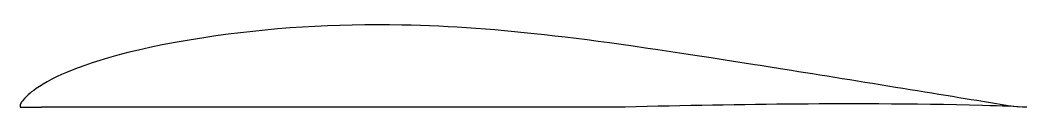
# Model space of a CAD drawing. Header units: metres. Extents: x 0 to 0.129, y 0 to 0.011.
import ezdxf

# ---------------------------------------------------------------- set-up
doc = ezdxf.new("R2010")
doc.units = ezdxf.units.M

msp = doc.modelspace()

# ---------------------------------------------------------------- linework, layer by layer
for p in [(0, 0), (0.07638, 0)]:
    msp.add_line(p, (0.00276, 0))
for points, knots in [([(0.12847, 0), (0.12797, 0.00006), (0.12757, 0.00012), (0.12567, 0.0004), (0.12433, 0.00063), (0.11524, 0.00213), (0.10191, 0.00429), (0.07369, 0.00875), (0.06175, 0.01031), (0.04061, 0.01074), (0.03194, 0.01021), (0.01325, 0.00737), (0.0076, 0.00527), (0.00285, 0.00304), (0.00173, 0.00219), (0.00093, 0.00153), (0.00063, 0.00121), (0.00031, 0.00083), (0.00026, 0.00078), (0.00018, 0.00067), (0.00014, 0.00061), (0.00007, 0.00047), (0.00003, 0.00039), (0.00002, 0.0003)], [-1.326411, -1.326411, -1.326411, -1.326411, -1.318155, -1.318155, -1.298119, -1.298119, -1.182304, -1.182304, -0.860746, -0.860746, -0.645401, -0.645401, -0.378391, -0.378391, -0.198926, -0.198926, -0.066854, -0.066854, -0.047728, -0.047728, -0.02574, -0.02574, 0, 0, 0, 0]), ([(0.00002, 0.0003), (0, 0.00021), (0, 0.00011), (0, 0.00001), (0, 0.00001), (0, 0)], [-0.035025, -0.035025, -0.035025, -0.035025, -0.027404185, -0.027404185, -0.026846859, -0.026846859, -0.026846859, -0.026846859]), ([(0.12942, 0), (0.128, 0.0001), (0.12632, 0.00016), (0.1149, 0.00047), (0.10537, 0.00046), (0.09136, 0.00033), (0.08394, 0.00019), (0.07638, 0)], [-6.793228, -6.793228, -6.793228, -6.793228, -6.159374, -6.159374, -4.003932, -4.003932, -1.671273, -1.671273, -1.671273, -1.671273])]:
    msp.add_open_spline(points, degree=3, knots=knots)

doc.saveas('drawing.dxf')
